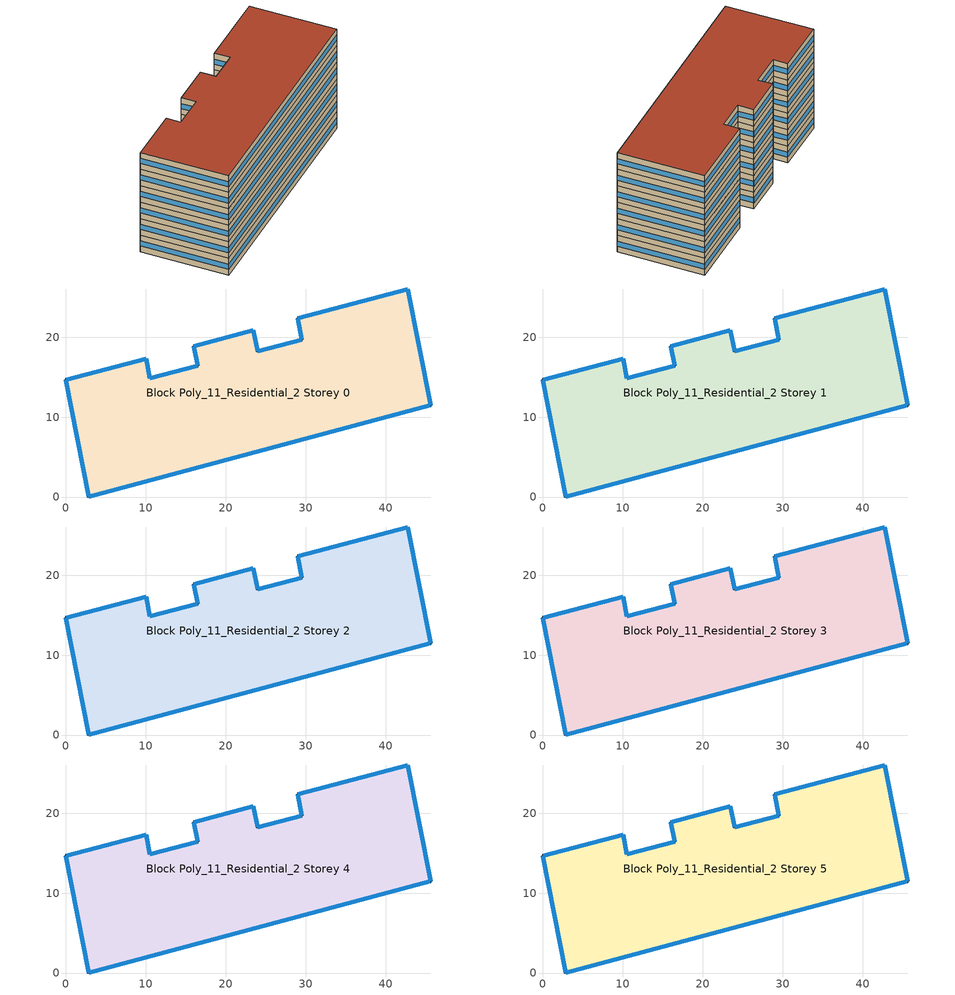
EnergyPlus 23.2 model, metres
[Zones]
Block Poly_11_Residential_2 Storey 0
 floor ground (HSCWZ_Residential_2005_FloorGround): 42.78,26.03 45.62,11.47 2.84,0 0,14.68 10.05,17.3 10.49,14.86 16.52,16.43 15.98,18.88 23.45,20.88 23.98,18.21 29.53,19.68 29,22.35 z0
 wall outside (HSCWZ_Residential_2005_ExtWall): 0,14.68 2.84,0 45.62,11.47 42.78,26.03 29,22.35 29.53,19.68 23.98,18.21 23.45,20.88 15.98,18.88 16.52,16.43 10.49,14.86 10.05,17.3 0,14.68 z0:3
 window (HSCWZ_Residential_2005_Win): 0,14.67 2.84,0.01 / 2.86,0.01 45.6,11.46 / 45.62,11.48 42.78,26.03 / 42.78,26.03 29.01,22.35 / 29,22.35 29.53,19.68 / 29.53,19.68 23.99,18.21 / 23.98,18.21 23.45,20.88 / 23.45,20.88 15.99,18.88 / 15.98,18.88 16.52,16.43 / 16.52,16.43 10.49,14.86 / 10.49,14.86 10.05,17.3 / 10.04,17.3 0.01,14.68 z1.05:1.95
Block Poly_11_Residential_2 Storey 1
 floor to Block Poly_11_Residential_2 Storey 0 (HSCWZ_Residential_2005_FloorSlab): 42.78,26.03 45.62,11.47 2.84,0 0,14.68 10.05,17.3 10.49,14.86 16.52,16.43 15.98,18.88 23.45,20.88 23.98,18.21 29.53,19.68 29,22.35 z3
 wall outside (HSCWZ_Residential_2005_ExtWall): 0,14.68 2.84,0 45.62,11.47 42.78,26.03 29,22.35 29.53,19.68 23.98,18.21 23.45,20.88 15.98,18.88 16.52,16.43 10.49,14.86 10.05,17.3 0,14.68 z3:6
 window (HSCWZ_Residential_2005_Win): 0,14.67 2.84,0.01 / 2.86,0.01 45.6,11.46 / 45.62,11.48 42.78,26.03 / 42.78,26.03 29.01,22.35 / 29,22.35 29.53,19.68 / 29.53,19.68 23.99,18.21 / 23.98,18.21 23.45,20.88 / 23.45,20.88 15.99,18.88 / 15.98,18.88 16.52,16.43 / 16.52,16.43 10.49,14.86 / 10.49,14.86 10.05,17.3 / 10.04,17.3 0.01,14.68 z4.05:4.95
Block Poly_11_Residential_2 Storey 2
 floor to Block Poly_11_Residential_2 Storey 1 (HSCWZ_Residential_2005_FloorSlab): 42.78,26.03 45.62,11.47 2.84,0 0,14.68 10.05,17.3 10.49,14.86 16.52,16.43 15.98,18.88 23.45,20.88 23.98,18.21 29.53,19.68 29,22.35 z6
 wall outside (HSCWZ_Residential_2005_ExtWall): 0,14.68 2.84,0 45.62,11.47 42.78,26.03 29,22.35 29.53,19.68 23.98,18.21 23.45,20.88 15.98,18.88 16.52,16.43 10.49,14.86 10.05,17.3 0,14.68 z6:9
 window (HSCWZ_Residential_2005_Win): 0,14.67 2.84,0.01 / 2.86,0.01 45.6,11.46 / 45.62,11.48 42.78,26.03 / 42.78,26.03 29.01,22.35 / 29,22.35 29.53,19.68 / 29.53,19.68 23.99,18.21 / 23.98,18.21 23.45,20.88 / 23.45,20.88 15.99,18.88 / 15.98,18.88 16.52,16.43 / 16.52,16.43 10.49,14.86 / 10.49,14.86 10.05,17.3 / 10.04,17.3 0.01,14.68 z7.05:7.95
Block Poly_11_Residential_2 Storey 3
 floor to Block Poly_11_Residential_2 Storey 2 (HSCWZ_Residential_2005_FloorSlab): 42.78,26.03 45.62,11.47 2.84,0 0,14.68 10.05,17.3 10.49,14.86 16.52,16.43 15.98,18.88 23.45,20.88 23.98,18.21 29.53,19.68 29,22.35 z9
 wall outside (HSCWZ_Residential_2005_ExtWall): 0,14.68 2.84,0 45.62,11.47 42.78,26.03 29,22.35 29.53,19.68 23.98,18.21 23.45,20.88 15.98,18.88 16.52,16.43 10.49,14.86 10.05,17.3 0,14.68 z9:12
 window (HSCWZ_Residential_2005_Win): 0,14.67 2.84,0.01 / 2.86,0.01 45.6,11.46 / 45.62,11.48 42.78,26.03 / 42.78,26.03 29.01,22.35 / 29,22.35 29.53,19.68 / 29.53,19.68 23.99,18.21 / 23.98,18.21 23.45,20.88 / 23.45,20.88 15.99,18.88 / 15.98,18.88 16.52,16.43 / 16.52,16.43 10.49,14.86 / 10.49,14.86 10.05,17.3 / 10.04,17.3 0.01,14.68 z10.05:10.95
Block Poly_11_Residential_2 Storey 4
 floor to Block Poly_11_Residential_2 Storey 3 (HSCWZ_Residential_2005_FloorSlab): 42.78,26.03 45.62,11.47 2.84,0 0,14.68 10.05,17.3 10.49,14.86 16.52,16.43 15.98,18.88 23.45,20.88 23.98,18.21 29.53,19.68 29,22.35 z12
 wall outside (HSCWZ_Residential_2005_ExtWall): 0,14.68 2.84,0 45.62,11.47 42.78,26.03 29,22.35 29.53,19.68 23.98,18.21 23.45,20.88 15.98,18.88 16.52,16.43 10.49,14.86 10.05,17.3 0,14.68 z12:15
 window (HSCWZ_Residential_2005_Win): 0,14.67 2.84,0.01 / 2.86,0.01 45.6,11.46 / 45.62,11.48 42.78,26.03 / 42.78,26.03 29.01,22.35 / 29,22.35 29.53,19.68 / 29.53,19.68 23.99,18.21 / 23.98,18.21 23.45,20.88 / 23.45,20.88 15.99,18.88 / 15.98,18.88 16.52,16.43 / 16.52,16.43 10.49,14.86 / 10.49,14.86 10.05,17.3 / 10.04,17.3 0.01,14.68 z13.05:13.95
Block Poly_11_Residential_2 Storey 5
 floor to Block Poly_11_Residential_2 Storey 4 (HSCWZ_Residential_2005_FloorSlab): 42.78,26.03 45.62,11.47 2.84,0 0,14.68 10.05,17.3 10.49,14.86 16.52,16.43 15.98,18.88 23.45,20.88 23.98,18.21 29.53,19.68 29,22.35 z15
 wall outside (HSCWZ_Residential_2005_ExtWall): 0,14.68 2.84,0 45.62,11.47 42.78,26.03 29,22.35 29.53,19.68 23.98,18.21 23.45,20.88 15.98,18.88 16.52,16.43 10.49,14.86 10.05,17.3 0,14.68 z15:18
 window (HSCWZ_Residential_2005_Win): 0,14.67 2.84,0.01 / 2.86,0.01 45.6,11.46 / 45.62,11.48 42.78,26.03 / 42.78,26.03 29.01,22.35 / 29,22.35 29.53,19.68 / 29.53,19.68 23.99,18.21 / 23.98,18.21 23.45,20.88 / 23.45,20.88 15.99,18.88 / 15.98,18.88 16.52,16.43 / 16.52,16.43 10.49,14.86 / 10.49,14.86 10.05,17.3 / 10.04,17.3 0.01,14.68 z16.05:16.95
 roof outside (HSCWZ_Residential_2005_Roof): 45.62,11.47 42.78,26.03 29,22.35 29.53,19.68 23.98,18.21 23.45,20.88 15.98,18.88 16.52,16.43 10.49,14.86 10.05,17.3 0,14.68 2.84,0 z18
[BUILDING]
shang4hai3shi4_Residential_2_1_12_2005: North Axis=0; Terrain=City; Loads Convergence Tolerance Value=0.04; Temperature Convergence Tolerance Value=0.4; Solar Distribution=FullExterior; Maximum Number of Warmup Days=25; Minimum Number of Warmup Days=1
[Material] Thermal Absorptance=0.9; Solar Absorptance=0.7; Visible Absorptance=0.7
Name | Roughness | Thickness | Conductivity | Density | Specific Heat
Concrete | MediumRough | 0.1 | 1.7 | 2240 | 900
Brick | MediumRough | 0.1 | 0.72 | 1920 | 840
Tile | Smooth | 0.02 | 1.3 | 2200 | 900
Gypsum | Smooth | 0.015 | 0.16 | 800 | 1090
AsphaltFelt | Smooth | 0.01 | 0.2 | 960 | 1000
[MATERIAL] Roughness=Rough; Conductivity=0.04; Density=40; Specific Heat=1500; Thermal Absorptance=0.9; Solar Absorptance=0.7; Visible Absorptance=0.7
Name | Thickness
Insulation 0.011 | 0.011
Insulation 0.029 | 0.029
Insulation 0.044 | 0.044
Insulation 0.05 | 0.05
[WindowMaterial:SimpleGlazingSystem]
HSCWZ_Residential_2005_Win_material: UFactor=3.7; Solar Heat Gain Coefficient=0.5475
[Construction]
HSCWZ_Residential_2005_FloorSlab: Tile, Concrete, Insulation 0.044, Concrete, Tile
HSCWZ_Residential_2005_FloorGround: Tile, Concrete, Gypsum, Insulation 0.05
HSCWZ_Residential_2005_Win: HSCWZ_Residential_2005_Win_material
[CONSTRUCTION]
HSCWZ_Residential_2005_Roof: AsphaltFelt, Concrete, Insulation 0.029
HSCWZ_Residential_2005_ExtWall: Brick, Concrete, Insulation 0.011
[ZONE] Type=1; Multiplier=1; Ceiling Height=autocalculate; Volume=autocalculate; Floor Area=autocalculate; Part of Total Floor Area=Yes
Block Poly_11_Residential_2 Storey 0; Block Poly_11_Residential_2 Storey 1; Block Poly_11_Residential_2 Storey 2; Block Poly_11_Residential_2 Storey 3; Block Poly_11_Residential_2 Storey 4; Block Poly_11_Residential_2 Storey 5
[PEOPLE] Number of People Schedule=People_Schedule; Number of People Calculation Method=Area/Person; Floor Area per Person=18; Fraction Radiant=0.3; Sensible Heat Fraction=autocalculate; Activity Level Schedule=CN_GenericActivityLevel; Carbon Dioxide Generation Rate=3.82e-08; Enable ASHRAE 55 Comfort Warnings=No; Mean Radiant Temperature Calculation Type=ZoneAveraged; Clothing Insulation Calculation Method=ClothingInsulationSchedule; Cold Stress Temperature Threshold=15.56; Heat Stress Temperature Threshold=30
Name | Zone or ZoneList or Space or SpaceList
People_Block Poly_11_Residential_2 Storey 0 | Block Poly_11_Residential_2 Storey 0
People_Block Poly_11_Residential_2 Storey 1 | Block Poly_11_Residential_2 Storey 1
People_Block Poly_11_Residential_2 Storey 2 | Block Poly_11_Residential_2 Storey 2
People_Block Poly_11_Residential_2 Storey 3 | Block Poly_11_Residential_2 Storey 3
People_Block Poly_11_Residential_2 Storey 4 | Block Poly_11_Residential_2 Storey 4
People_Block Poly_11_Residential_2 Storey 5 | Block Poly_11_Residential_2 Storey 5
[LIGHTS] Schedule=Lights_Schedule; Design Level Calculation Method=Watts/Area; Watts per Zone Floor Area=7; Return Air Fraction=0; Fraction Radiant=0; Fraction Visible=0; Fraction Replaceable=1; EndUse Subcategory=General; Return Air Fraction Calculated from Plenum Temperature=No; Return Air Fraction Function of Plenum Temperature Coefficient 1=0; Return Air Fraction Function of Plenum Temperature Coefficient 2=0
Name | Zone or ZoneList or Space or SpaceList
Lights_Block Poly_11_Residential_2 Storey 0 | Block Poly_11_Residential_2 Storey 0
Lights_Block Poly_11_Residential_2 Storey 1 | Block Poly_11_Residential_2 Storey 1
Lights_Block Poly_11_Residential_2 Storey 2 | Block Poly_11_Residential_2 Storey 2
Lights_Block Poly_11_Residential_2 Storey 3 | Block Poly_11_Residential_2 Storey 3
Lights_Block Poly_11_Residential_2 Storey 4 | Block Poly_11_Residential_2 Storey 4
Lights_Block Poly_11_Residential_2 Storey 5 | Block Poly_11_Residential_2 Storey 5
[ELECTRICEQUIPMENT] Schedule=ElectricEquipment_Schedule; Design Level Calculation Method=Watts/Area; Watts per Zone Floor Area=5.5; Fraction Latent=0; Fraction Radiant=0; Fraction Lost=0; EndUse Subcategory=General
Name | Zone or ZoneList or Space or SpaceList
ElectricEquipment_Block Poly_11_Residential_2 Storey 0 | Block Poly_11_Residential_2 Storey 0
ElectricEquipment_Block Poly_11_Residential_2 Storey 1 | Block Poly_11_Residential_2 Storey 1
ElectricEquipment_Block Poly_11_Residential_2 Storey 2 | Block Poly_11_Residential_2 Storey 2
ElectricEquipment_Block Poly_11_Residential_2 Storey 3 | Block Poly_11_Residential_2 Storey 3
ElectricEquipment_Block Poly_11_Residential_2 Storey 4 | Block Poly_11_Residential_2 Storey 4
ElectricEquipment_Block Poly_11_Residential_2 Storey 5 | Block Poly_11_Residential_2 Storey 5
[ZONEINFILTRATION:DESIGNFLOWRATE] Schedule=AirEx_ConditionedTime_Schedule; Design Flow Rate Calculation Method=AirChanges/Hour; Air Changes per Hour=1; Constant Term Coefficient=1; Temperature Term Coefficient=0; Velocity Term Coefficient=0; Velocity Squared Term Coefficient=0
Name | Zone or ZoneList or Space or SpaceList
Infil 1 | Block Poly_11_Residential_2 Storey 0
Infil 2 | Block Poly_11_Residential_2 Storey 1
Infil 3 | Block Poly_11_Residential_2 Storey 2
Infil 4 | Block Poly_11_Residential_2 Storey 3
Infil 5 | Block Poly_11_Residential_2 Storey 4
Infil 6 | Block Poly_11_Residential_2 Storey 5
[HVACTEMPLATE:THERMOSTAT]
HVACTemp: Heating Setpoint Schedule=Heating_SP_Schedule; Cooling Setpoint Schedule=Cooling_SP_Schedule
[HVACTEMPLATE:ZONE:IDEALLOADSAIRSYSTEM] Template Thermostat=HVACTemp; System Availability Schedule=HVAC_ConditionedTime_Schedule; Maximum Heating Supply Air Temperature=50; Minimum Cooling Supply Air Temperature=13; Maximum Heating Supply Air Humidity Ratio=0.0156; Minimum Cooling Supply Air Humidity Ratio=0.0077; Heating Limit=NoLimit; Cooling Limit=NoLimit; Heating Availability Schedule=Heating_Period_Schedule; Cooling Availability Schedule=Cooling_Period_Schedule; Dehumidification Control Type=ConstantSensibleHeatRatio; Cooling Sensible Heat Ratio=0.7; Dehumidification Setpoint=60; Humidification Control Type=None; Humidification Setpoint=30; Outdoor Air Method=None; Outdoor Air Flow Rate per Person=0.00944; Outdoor Air Flow Rate per Zone Floor Area=0; Outdoor Air Flow Rate per Zone=0; Demand Controlled Ventilation Type=None; Outdoor Air Economizer Type=NoEconomizer; Heat Recovery Type=None; Sensible Heat Recovery Effectiveness=0.7; Latent Heat Recovery Effectiveness=0.65
Block Poly_11_Residential_2 Storey 0; Block Poly_11_Residential_2 Storey 1; Block Poly_11_Residential_2 Storey 2; Block Poly_11_Residential_2 Storey 3; Block Poly_11_Residential_2 Storey 4; Block Poly_11_Residential_2 Storey 5
[SCHEDULE:COMPACT]
People_Schedule: Through: 12/31, For: Weekdays, Until: 06:00, 0.98, Until: 07:00, 0.85, Until: 08:00, 0.65, Until: 17:00, 0.1, Until: 19:00, 0.75, Until: 22:00, 0.9, Until: 24:00, 0.95, For: AllOtherDays, Until: 09:00, 0.95, Until: 18:00, 0.6, Until: 24:00, 0.9
Lights_Schedule: Through: 12/31, For: AllDays, Until: 19:00, 0, Until: 24:00, 1
ElectricEquipment_Schedule: Through: 12/31, For: AllDays, Until: 12:00, 0.23, Until: 14:00, 0.69, Until: 20:00, 0.23, Until: 24:00, 1
Heating_SP_Schedule: Through: 12/31, For: Weekdays, Until: 07:00, 18, Until: 08:00, 12, Until: 19:00, 18, Until: 22:00, 18, Until: 24:00, 18, For: AllOtherDays, Until: 24:00, 5
Cooling_SP_Schedule: Through: 12/31, For: Weekdays, Until: 07:00, 28, Until: 08:00, 37, Until: 19:00, 37, Until: 24:00, 28, For: AllOtherDays, Until: 24:00, 28
Heating_Period_Schedule: Through: 04/15, For: AllDays, Until: 24:00, 1, Through: 11/01, For: AllDays, Until: 24:00, 0, Through: 12/31, For: AllDays, Until: 24:00, 1
Cooling_Period_Schedule: Through: 04/15, For: AllDays, Until: 24:00, 0, Through: 10/31, For: AllDays, Until: 24:00, 1, Through: 12/31, For: AllDays, Until: 24:00, 0
HVAC_ConditionedTime_Schedule: Through: 12/31, For: Weekdays, Until: 07:00, 1, Until: 19:00, 0, Until: 24:00, 1, For: AllOtherDays, Until: 24:00, 1
AirEx_ConditionedTime_Schedule: Through: 12/31, For: Weekdays, Until: 08:00, 0.5, Until: 17:00, 0, Until: 24:00, 0.5, For: AllOtherDays, Until: 24:00, 0.5
CN_GenericActivityLevel: Through: 12/31, For: Weekdays, Until: 08:00, 80, Until: 18:00, 120, Until: 24:00, 80, For: AllOtherDays, Until: 24:00, 80
